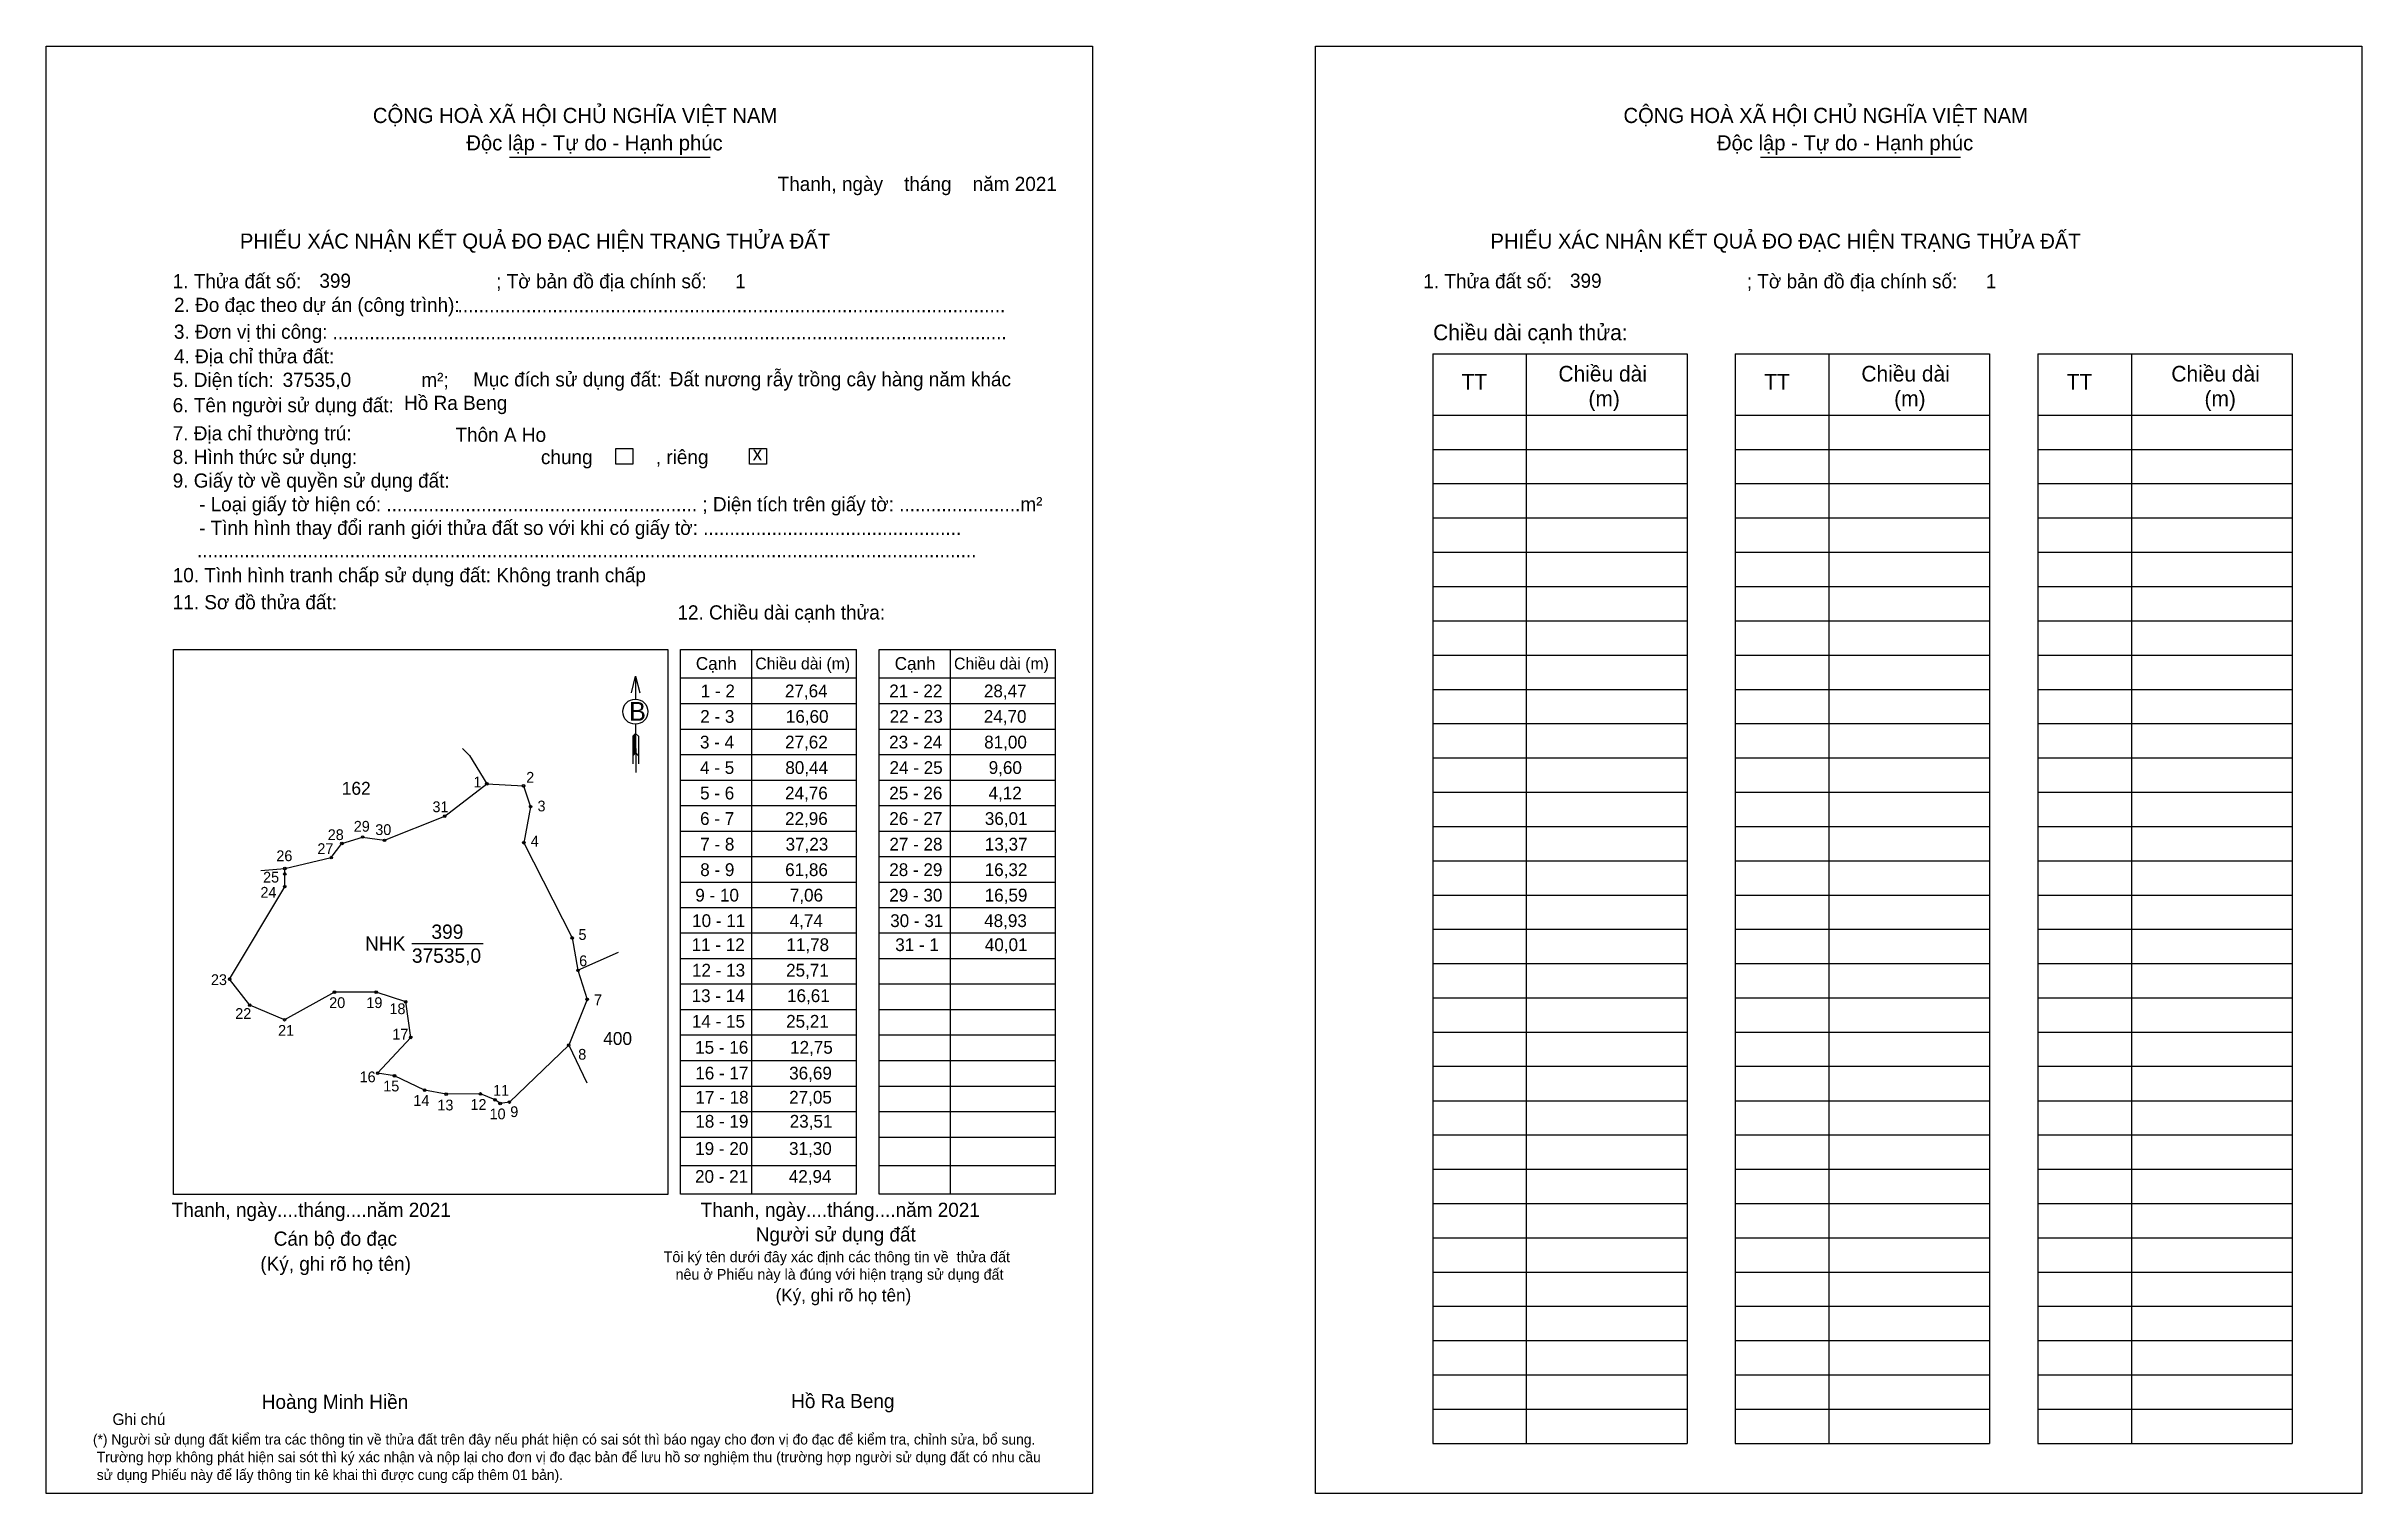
# Model space of a CAD drawing. Extents: x 545564 to 547309, y 1823674 to 1824764.
import ezdxf

# ---------------------------------------------------------------- set-up
doc = ezdxf.new("R2010")
doc.units = 0
for name, color, linetype in [('CanhThua', 7, 'Continuous'), ('kqddKhungInTrang1', 7, 'Continuous'), ('kqddKhungInTrang2', 7, 'Continuous'), ('kqddNoiDung', 7, 'Continuous'), ('kqddTemplate', 7, 'Continuous'), ('MocDinhThua', 7, 'Continuous'), ('NhanDiaChinhThua', 7, 'Continuous'), ('NhanTuCan', 7, 'Continuous'), ('RauThua', 7, 'Continuous'), ('SoHieuDinhThua', 7, 'Continuous')]:
    doc.layers.add(name, color=color, linetype=linetype)

msp = doc.modelspace()

# ---------------------------------------------------------------- linework, layer by layer
at = {"layer": 'CanhThua'}
for p, q in [((545864.6, 1824184.6), (545896.4, 1824208.9)), ((545896.4, 1824208.9), (545924, 1824207.4)), ((545924, 1824207.4), (545929.3, 1824191.7)), ((545819.2, 1824166.4), (545864.6, 1824184.6)), ((545929.3, 1824191.7), (545924.2, 1824164.6)), ((545779.2, 1824153.4), (545787.2, 1824164)), ((545787.2, 1824164), (545802.8, 1824168.9)), ((545802.8, 1824168.9), (545819.2, 1824166.4)), ((545924.2, 1824164.6), (545960.6, 1824092.9)), ((545744.1, 1824145.2), (545779.2, 1824153.4)), ((545744.1, 1824141.1), (545744.1, 1824145.2)), ((545744.1, 1824131.5), (545744.1, 1824141.1)), ((545702.6, 1824061.9), (545744.1, 1824131.5)), ((545960.6, 1824092.9), (545965, 1824068.5)), ((545717.7, 1824042.3), (545702.6, 1824061.9)), ((545965, 1824068.5), (545971.9, 1824046.6)), ((545744, 1824031.3), (545717.7, 1824042.3)), ((545781.6, 1824052), (545744, 1824031.3)), ((545812.9, 1824052.1), (545781.6, 1824052)), ((545835.2, 1824044.8), (545812.9, 1824052.1)), ((545839, 1824018), (545835.2, 1824044.8)), ((545971.9, 1824046.6), (545958, 1824012.1)), ((545814.1, 1823991), (545839, 1824018)), ((545958, 1824012.1), (545913.3, 1823969.3)), ((545826.8, 1823989.1), (545814.1, 1823991)), ((545849.5, 1823978.2), (545826.8, 1823989.1)), ((545865.8, 1823975.2), (545849.5, 1823978.2)), ((545891.5, 1823975.4), (545865.8, 1823975.2)), ((545902.5, 1823971), (545891.5, 1823975.4)), ((545906.3, 1823968.2), (545902.5, 1823971)), ((545913.3, 1823969.3), (545906.3, 1823968.2))]:
    msp.add_line(p, q, dxfattribs=at)
at = {"layer": 'kqddKhungInTrang1'}
msp.add_lwpolyline([(545564.5, 1824764.4), (546352.5, 1824764.4), (546352.5, 1823674.4), (545564.5, 1823674.4)], close=True, dxfattribs=at)
at = {"layer": 'kqddKhungInTrang2'}
msp.add_lwpolyline([(546520.6, 1824764.4), (547308.7, 1824764.4), (547308.7, 1823674.4), (546520.6, 1823674.4)], close=True, dxfattribs=at)
at = {"layer": 'kqddTemplate'}
for p, q in [((545913.5, 1824680.9), (546064.5, 1824680.9)), ((546855.7, 1824680.9), (547006.6, 1824680.9)), ((546608.9, 1824532.8), (546800.5, 1824532.8)), ((546608.9, 1824532.8), (546608.9, 1823712.2)), ((546679.4, 1824532.8), (546679.4, 1823712.2)), ((546800.5, 1824532.8), (546800.5, 1823712.2)), ((546836.8, 1824532.8), (546836.8, 1823712.2)), ((546836.8, 1824532.8), (547028.4, 1824532.8)), ((546907.3, 1824532.8), (546907.3, 1823712.2)), ((547028.4, 1824532.8), (547028.4, 1823712.2)), ((547064.7, 1824532.8), (547064.7, 1823712.2)), ((547064.7, 1824532.8), (547256.3, 1824532.8)), ((547135.2, 1824532.8), (547135.2, 1823712.2)), ((547256.3, 1824532.8), (547256.3, 1823712.2)), ((546608.9, 1824486.6), (546800.5, 1824486.6)), ((546836.8, 1824486.6), (547028.4, 1824486.6)), ((547064.7, 1824486.6), (547256.3, 1824486.6)), ((546608.9, 1824460.8), (546800.5, 1824460.8)), ((546836.8, 1824460.8), (547028.4, 1824460.8)), ((547064.7, 1824460.8), (547256.3, 1824460.8)), ((546608.9, 1824435), (546800.5, 1824435)), ((546836.8, 1824435), (547028.4, 1824435)), ((547064.7, 1824435), (547256.3, 1824435)), ((546608.9, 1824409.2), (546800.5, 1824409.2)), ((546836.8, 1824409.2), (547028.4, 1824409.2)), ((547064.7, 1824409.2), (547256.3, 1824409.2)), ((546608.9, 1824383.3), (546800.5, 1824383.3)), ((546836.8, 1824383.3), (547028.4, 1824383.3)), ((547064.7, 1824383.3), (547256.3, 1824383.3)), ((546608.9, 1824357.5), (546800.5, 1824357.5)), ((546836.8, 1824357.5), (547028.4, 1824357.5)), ((547064.7, 1824357.5), (547256.3, 1824357.5)), ((546608.9, 1824331.7), (546800.5, 1824331.7)), ((546836.8, 1824331.7), (547028.4, 1824331.7)), ((547064.7, 1824331.7), (547256.3, 1824331.7)), ((546042.2, 1824310.1), (546174.9, 1824310.1)), ((546042.2, 1823900), (546042.2, 1824310.1)), ((546095.6, 1824310.1), (546095.6, 1823900)), ((546174.9, 1823900), (546174.9, 1824310.1)), ((546191.9, 1824310.1), (546324.7, 1824310.1)), ((546191.9, 1823900), (546191.9, 1824310.1)), ((546245.3, 1824310.1), (546245.3, 1823900)), ((546324.7, 1823900), (546324.7, 1824310.1)), ((546608.9, 1824305.9), (546800.5, 1824305.9)), ((546836.8, 1824305.9), (547028.4, 1824305.9)), ((547064.7, 1824305.9), (547256.3, 1824305.9)), ((546008.4, 1824290), (546008.4, 1824272.8)), ((546042.2, 1824288.7), (546174.9, 1824288.7)), ((546191.9, 1824288.7), (546324.7, 1824288.7)), ((546608.9, 1824280.1), (546800.5, 1824280.1)), ((546836.8, 1824280.1), (547028.4, 1824280.1)), ((547064.7, 1824280.1), (547256.3, 1824280.1)), ((546042.2, 1824269.4), (546174.9, 1824269.4)), ((546191.9, 1824269.4), (546324.7, 1824269.4)), ((546008.4, 1824246.9), (546006.2, 1824244.8)), ((546008.4, 1824245.9), (546006.2, 1824243.8)), ((546008.4, 1824244.9), (546006.2, 1824242.8)), ((546006.2, 1824244.8), (546006.2, 1824224)), ((546008.4, 1824253.8), (546008.5, 1824217.6)), ((546008.4, 1824246.9), (546010.7, 1824244.8)), ((546010.7, 1824244.8), (546010.7, 1824224)), ((546042.2, 1824250.2), (546174.9, 1824250.2)), ((546191.9, 1824250.2), (546324.7, 1824250.2)), ((546608.9, 1824254.3), (546800.5, 1824254.3)), ((546836.8, 1824254.3), (547028.4, 1824254.3)), ((547064.7, 1824254.3), (547256.3, 1824254.3)), ((546008.4, 1824243.9), (546006.2, 1824241.8)), ((546008.4, 1824243), (546006.2, 1824240.8)), ((546008.4, 1824242), (546006.2, 1824239.9)), ((546008.4, 1824241), (546006.2, 1824238.9)), ((546008.4, 1824240), (546006.2, 1824237.9)), ((546008.4, 1824239), (546006.2, 1824236.9)), ((546008.4, 1824238.1), (546006.2, 1824235.9)), ((546008.4, 1824237.1), (546006.2, 1824234.9)), ((546008.4, 1824236.1), (546006.2, 1824234)), ((546008.4, 1824235.1), (546006.2, 1824233)), ((546008.4, 1824234.1), (546006.2, 1824232)), ((546008.5, 1824233.1), (546006.2, 1824231)), ((546008.5, 1824232.2), (546006.2, 1824230)), ((546008.5, 1824232.2), (546010.7, 1824230)), ((546042.2, 1824231), (546174.9, 1824231)), ((546191.9, 1824231), (546324.7, 1824231)), ((546608.9, 1824228.5), (546800.5, 1824228.5)), ((546836.8, 1824228.5), (547028.4, 1824228.5)), ((547064.7, 1824228.5), (547256.3, 1824228.5)), ((546042.2, 1824211.8), (546174.9, 1824211.8)), ((546191.9, 1824211.8), (546324.7, 1824211.8)), ((546042.2, 1824192.6), (546174.9, 1824192.6)), ((546191.9, 1824192.6), (546324.7, 1824192.6)), ((546608.9, 1824202.7), (546800.5, 1824202.7)), ((546836.8, 1824202.7), (547028.4, 1824202.7)), ((547064.7, 1824202.7), (547256.3, 1824202.7)), ((546608.9, 1824176.8), (546800.5, 1824176.8)), ((546836.8, 1824176.8), (547028.4, 1824176.8)), ((547064.7, 1824176.8), (547256.3, 1824176.8)), ((546042.2, 1824173.3), (546174.9, 1824173.3)), ((546191.9, 1824173.3), (546324.7, 1824173.3)), ((546042.2, 1824154.1), (546174.9, 1824154.1)), ((546191.9, 1824154.1), (546324.7, 1824154.1)), ((546608.9, 1824151), (546800.5, 1824151)), ((546836.8, 1824151), (547028.4, 1824151)), ((547064.7, 1824151), (547256.3, 1824151)), ((546042.2, 1824134.9), (546174.9, 1824134.9)), ((546191.9, 1824134.9), (546324.7, 1824134.9)), ((546608.9, 1824125.2), (546800.5, 1824125.2)), ((546836.8, 1824125.2), (547028.4, 1824125.2)), ((547064.7, 1824125.2), (547256.3, 1824125.2)), ((546042.2, 1824115.7), (546174.9, 1824115.7)), ((546191.9, 1824115.7), (546324.7, 1824115.7)), ((546174.9, 1824096.4), (546042.2, 1824096.4)), ((546324.7, 1824096.4), (546191.9, 1824096.4)), ((546608.9, 1824099.4), (546800.5, 1824099.4)), ((546836.8, 1824099.4), (547028.4, 1824099.4)), ((547064.7, 1824099.4), (547256.3, 1824099.4)), ((546174.9, 1824077.2), (546042.2, 1824077.2)), ((546324.7, 1824077.2), (546191.9, 1824077.2)), ((546608.9, 1824073.6), (546800.5, 1824073.6)), ((546836.8, 1824073.6), (547028.4, 1824073.6)), ((547064.7, 1824073.6), (547256.3, 1824073.6)), ((546174.9, 1824058), (546042.2, 1824058)), ((546324.7, 1824058), (546191.9, 1824058)), ((546174.9, 1824038.8), (546042.2, 1824038.8)), ((546324.7, 1824038.8), (546191.9, 1824038.8)), ((546608.9, 1824047.8), (546800.5, 1824047.8)), ((546836.8, 1824047.8), (547028.4, 1824047.8)), ((547064.7, 1824047.8), (547256.3, 1824047.8)), ((546174.9, 1824019.6), (546042.2, 1824019.6)), ((546324.7, 1824019.6), (546191.9, 1824019.6)), ((546608.9, 1824022), (546800.5, 1824022)), ((546836.8, 1824022), (547028.4, 1824022)), ((547064.7, 1824022), (547256.3, 1824022)), ((546174.9, 1824000.3), (546042.2, 1824000.3)), ((546324.7, 1824000.3), (546191.9, 1824000.3)), ((546608.9, 1823996.2), (546800.5, 1823996.2)), ((546836.8, 1823996.2), (547028.4, 1823996.2)), ((547064.7, 1823996.2), (547256.3, 1823996.2)), ((546174.9, 1823981.1), (546042.2, 1823981.1)), ((546324.7, 1823981.1), (546191.9, 1823981.1)), ((546608.9, 1823970.3), (546800.5, 1823970.3)), ((546836.8, 1823970.3), (547028.4, 1823970.3)), ((547064.7, 1823970.3), (547256.3, 1823970.3)), ((546174.9, 1823961.9), (546042.2, 1823961.9)), ((546324.7, 1823961.9), (546191.9, 1823961.9)), ((546174.9, 1823942.7), (546042.2, 1823942.7)), ((546324.7, 1823942.7), (546191.9, 1823942.7)), ((546608.9, 1823944.5), (546800.5, 1823944.5)), ((546836.8, 1823944.5), (547028.4, 1823944.5)), ((547064.7, 1823944.5), (547256.3, 1823944.5)), ((546174.9, 1823921.3), (546042.2, 1823921.3)), ((546324.7, 1823921.3), (546191.9, 1823921.3)), ((546608.9, 1823918.7), (546800.5, 1823918.7)), ((546836.8, 1823918.7), (547028.4, 1823918.7)), ((547064.7, 1823918.7), (547256.3, 1823918.7)), ((546174.9, 1823900), (546042.2, 1823900)), ((546324.7, 1823900), (546191.9, 1823900)), ((546608.9, 1823892.9), (546800.5, 1823892.9)), ((546836.8, 1823892.9), (547028.4, 1823892.9)), ((547064.7, 1823892.9), (547256.3, 1823892.9)), ((546608.9, 1823867.1), (546800.5, 1823867.1)), ((546836.8, 1823867.1), (547028.4, 1823867.1)), ((547064.7, 1823867.1), (547256.3, 1823867.1)), ((546608.9, 1823841.3), (546800.5, 1823841.3)), ((546836.8, 1823841.3), (547028.4, 1823841.3)), ((547064.7, 1823841.3), (547256.3, 1823841.3)), ((546608.9, 1823815.5), (546800.5, 1823815.5)), ((546836.8, 1823815.5), (547028.4, 1823815.5)), ((547064.7, 1823815.5), (547256.3, 1823815.5)), ((546608.9, 1823789.7), (546800.5, 1823789.7)), ((546836.8, 1823789.7), (547028.4, 1823789.7)), ((547064.7, 1823789.7), (547256.3, 1823789.7)), ((546608.9, 1823763.8), (546800.5, 1823763.8)), ((546836.8, 1823763.8), (547028.4, 1823763.8)), ((547064.7, 1823763.8), (547256.3, 1823763.8)), ((546608.9, 1823738), (546800.5, 1823738)), ((546836.8, 1823738), (547028.4, 1823738)), ((547064.7, 1823738), (547256.3, 1823738)), ((546608.9, 1823712.2), (546800.5, 1823712.2)), ((546836.8, 1823712.2), (547028.4, 1823712.2)), ((547064.7, 1823712.2), (547256.3, 1823712.2))]:
    msp.add_line(p, q, dxfattribs=at)
for points in [[(545993.4, 1824461.6), (546006.2, 1824461.6), (546006.2, 1824449.7), (545993.4, 1824449.7)], [(546094.3, 1824461.6), (546107.1, 1824461.6), (546107.1, 1824449.7), (546094.3, 1824449.7)], [(545660.4, 1824310.1), (546032.7, 1824310.1), (546032.7, 1823899.6), (545660.4, 1823899.6)]]:
    msp.add_lwpolyline(points, close=True, dxfattribs=at)
msp.add_lwpolyline([(546005.3, 1824277.5), (546008.4, 1824290), (546011.5, 1824277.5)], dxfattribs=at)
msp.add_circle((546008.2, 1824263.3), 9.46, dxfattribs=at)
at = {"layer": 'MocDinhThua'}
for centre in [(545896.4, 1824208.9), (545924, 1824207.4), (545929.3, 1824191.7), (545864.6, 1824184.6), (545787.2, 1824164), (545802.8, 1824168.9), (545819.2, 1824166.4), (545924.2, 1824164.6), (545744.1, 1824145.2), (545744.1, 1824141.1), (545779.2, 1824153.4), (545744.1, 1824131.5), (545960.6, 1824092.9), (545702.6, 1824061.9), (545781.6, 1824052), (545812.9, 1824052.1), (545965, 1824068.5), (545717.7, 1824042.3), (545835.2, 1824044.8), (545971.9, 1824046.6), (545744, 1824031.3), (545839, 1824018), (545958, 1824012.1), (545814.1, 1823991), (545826.8, 1823989.1), (545849.5, 1823978.2), (545865.8, 1823975.2), (545891.5, 1823975.4), (545902.5, 1823971), (545906.3, 1823968.2), (545913.3, 1823969.3)]:
    msp.add_circle(centre, 0.974, dxfattribs=at)
at = {"layer": 'NhanDiaChinhThua'}
msp.add_line((545839.9, 1824088.6), (545893.6, 1824088.6), dxfattribs=at)
at = {"layer": 'RauThua'}
for p, q in [((545878.1, 1824235.6), (545883.2, 1824230.2)), ((545883.2, 1824230.2), (545896.4, 1824208.9)), ((545726.1, 1824143.7), (545744.1, 1824145.2)), ((545965, 1824068.5), (545995.5, 1824082.2)), ((545958, 1824012.1), (545971.7, 1823983.7))]:
    msp.add_line(p, q, dxfattribs=at)

# ---------------------------------------------------------------- texts
at = {"layer": 'kqddNoiDung'}
for s, height, p in [('Thanh, ngày    tháng    năm 2021  ', 10.679, (546115.4, 1824655.4)), ('399', 10.68, (545770.2, 1824582.5)), ('399', 10.68, (546712.3, 1824582.5)), ('1', 10.7, (546083.4, 1824582.1)), ('1', 10.7, (547025.5, 1824582.1)), ('........................................................................................................', 10.6789, (545874.3, 1824564.1)), ('................................................................................................................................', 10.6789, (545780.1, 1824543.8)), ('37535,0', 10.68, (545742.5, 1824507.9)), ('Đất nương rẫy trồng cây hàng năm khác', 10.679, (546034.1, 1824508.3)), ('Hồ Ra Beng', 10.68, (545834, 1824490.5)), ('Thôn A Ho', 10.68, (545872.7, 1824466.5)), ('x', 10.7, (546096.6, 1824452.5)), ('1 - 2', 9.61, (546057.5, 1824274.1)), ('27,64', 9.61, (546120.9, 1824274.1)), ('21 - 22', 9.61, (546199.5, 1824274.1)), ('28,47', 9.61, (546270.8, 1824274.1)), ('2 - 3', 9.61, (546057.1, 1824254.9)), ('16,60', 9.61, (546121.6, 1824254.9)), ('22 - 23', 9.61, (546199.8, 1824254.9)), ('24,70', 9.61, (546270.7, 1824254.9)), ('3 - 4', 9.61, (546056.9, 1824235.6)), ('27,62', 9.61, (546121, 1824235.6)), ('23 - 24', 9.61, (546199.4, 1824235.6)), ('81,00', 9.61, (546271, 1824235.6)), ('4 - 5', 9.61, (546057, 1824216.4)), ('80,44', 9.61, (546121.2, 1824216.4)), ('24 - 25', 9.61, (546199.7, 1824216.4)), ('9,60', 9.61, (546274.4, 1824216.4)), ('5 - 6', 9.61, (546057, 1824197.2)), ('24,76', 9.61, (546121, 1824197.2)), ('25 - 26', 9.61, (546199.5, 1824197.2)), ('4,12', 9.61, (546274.3, 1824197.2)), ('6 - 7', 9.61, (546057, 1824178)), ('22,96', 9.61, (546121, 1824178)), ('26 - 27', 9.61, (546199.5, 1824178)), ('36,01', 9.61, (546271.5, 1824178)), ('7 - 8', 9.61, (546057.1, 1824158.7)), ('37,23', 9.61, (546121.4, 1824158.7)), ('27 - 28', 9.61, (546199.6, 1824158.7)), ('13,37', 9.61, (546271.5, 1824158.7)), ('8 - 9', 9.61, (546057.1, 1824139.5)), ('61,86', 9.61, (546121.1, 1824139.5)), ('28 - 29', 9.61, (546199.5, 1824139.5)), ('16,32', 9.61, (546271.4, 1824139.5)), ('9 - 10', 9.61, (546053.4, 1824120.3)), ('7,06', 9.61, (546124.6, 1824120.3)), ('29 - 30', 9.61, (546199.5, 1824120.3)), ('16,59', 9.61, (546271.4, 1824120.3)), ('10 - 11', 9.61, (546051, 1824101.1)), ('4,74', 9.61, (546124.5, 1824101.1)), ('30 - 31', 9.61, (546200.2, 1824101.1)), ('48,93', 9.61, (546271, 1824101.1)), ('11 - 12', 9.61, (546050.6, 1824083)), ('11,78', 9.61, (546122, 1824083)), ('31 - 1', 9.61, (546204, 1824083)), ('40,01', 9.61, (546271.5, 1824083)), ('12 - 13', 9.61, (546050.9, 1824063.8)), ('25,71', 9.61, (546121.8, 1824063.8)), ('13 - 14', 9.61, (546050.6, 1824044.6)), ('16,61', 9.61, (546122.5, 1824044.6)), ('14 - 15', 9.61, (546050.8, 1824025.3)), ('25,21', 9.61, (546121.8, 1824025.3)), ('15 - 16', 9.61, (546053.3, 1824005.7)), ('12,75', 9.61, (546124.8, 1824005.7)), ('16 - 17', 9.61, (546053.4, 1823986.3)), ('36,69', 9.61, (546124.1, 1823986.3)), ('17 - 18', 9.61, (546053.5, 1823968.1)), ('27,05', 9.61, (546124.1, 1823968.1)), ('18 - 19', 9.61, (546053.4, 1823950)), ('23,51', 9.61, (546124.5, 1823950)), ('19 - 20', 9.61, (546053.3, 1823929.5)), ('31,30', 9.61, (546124, 1823929.5)), ('20 - 21', 9.61, (546053.2, 1823908.5)), ('42,94', 9.61, (546123.8, 1823908.5)), ('Thanh, ngày....tháng....năm 2021', 10.679, (545658.9, 1823882.8)), ('Thanh, ngày....tháng....năm 2021', 10.679, (546057.4, 1823882.8)), ('Hồ Ra Beng', 10.68, (546125.6, 1823738.8))]:
    msp.add_text(s, height=height, dxfattribs=at).set_placement(p)
at = {"layer": 'kqddTemplate'}
for s, height, p in [('CỘNG HOÀ XÃ HỘI CHỦ NGHĨA VIỆT NAM', 11.391, (545810.5, 1824706.6)), ('CỘNG HOÀ XÃ HỘI CHỦ NGHĨA VIỆT NAM', 11.391, (546752.6, 1824706.6)), ('Độc lập - Tự do - Hạnh phúc', 11.391, (545880.9, 1824686)), ('Độc lập - Tự do - Hạnh phúc', 11.391, (546823, 1824686)), ('PHIẾU XÁC NHẬN KẾT QUẢ ĐO ĐẠC HIỆN TRẠNG THỬA ĐẤT', 11.391, (545710.3, 1824612)), ('PHIẾU XÁC NHẬN KẾT QUẢ ĐO ĐẠC HIỆN TRẠNG THỬA ĐẤT', 11.391, (546652.4, 1824612)), ('1. Thửa đất số:                                     ; Tờ bản đồ địa chính số:', 10.679, (545659.7, 1824582.1)), ('1. Thửa đất số:                                     ; Tờ bản đồ địa chính số:', 10.679, (546601.8, 1824582.1)), ('2. Đo đạc theo dự án (công trình): ', 10.679, (545660.7, 1824564.3)), ('3. Đơn vị thi công: ', 10.679, (545660.6, 1824544.1)), ('Chiều dài cạnh thửa:', 11.8, (546609.2, 1824543)), ('4. Địa chỉ thửa đất:', 10.679, (545660.7, 1824525.6)), ('Chiều dài', 11.8, (546703.6, 1824511.9)), ('Chiều dài', 11.8, (546931.8, 1824511.9)), ('Chiều dài', 11.8, (547165.3, 1824511.9)), ('5. Diện tích:                            m²; ', 10.679, (545659.7, 1824507.8)), ('Mục đích sử dụng đất:', 10.679, (545886, 1824508.2)), ('TT', 11.8, (546630.6, 1824505.9)), ('TT', 11.8, (546858.6, 1824505.9)), ('TT', 11.8, (547086.5, 1824505.9)), ('6. Tên người sử dụng đất:', 10.679, (545659.7, 1824488.8)), ('(m)', 11.8, (546726.2, 1824493.2)), ('(m)', 11.8, (546956.5, 1824493.2)), ('(m)', 11.8, (547190.3, 1824493.2)), ('7. Địa chỉ thường trú:', 10.679, (545659.7, 1824467.6)), ('8. Hình thức sử dụng:', 10.679, (545659.7, 1824449.8)), ('chung            , riêng', 10.679, (545937.1, 1824449.7)), ('9. Giấy tờ về quyền sử dụng đất:', 10.679, (545659.7, 1824432)), ('     - Loại giấy tờ hiện có: ........................................................... ; Diện tích trên giấy tờ: .......................m²', 10.6789, (545659.7, 1824414.2)), ('     - Tình hình thay đổi ranh giới thửa đất so với khi có giấy tờ: .................................................', 10.6789, (545659.7, 1824396.4)), ('10. Tình hình tranh chấp sử dụng đất: Không tranh chấp', 10.679, (545659.7, 1824360.8)), ('....................................................................................................................................................', 10.6789, (545678, 1824379.5)), ('11. Sơ đồ thửa đất:', 10.679, (545659.7, 1824340.4)), ('12. Chiều dài cạnh thửa:', 10.679, (546039.9, 1824332.7)), ('Cạnh', 9.61, (546053.8, 1824294.8)), ('Chiều dài (m)', 8.899, (546098.6, 1824295.1)), ('Cạnh', 9.61, (546203.6, 1824294.8)), ('Chiều dài (m)', 8.899, (546248.3, 1824295.1)), ('B', 14.2, (546003.5, 1824256.4)), ('Cán bộ đo đạc', 10.679, (545735.8, 1823861.1)), ('Người sử dụng đất', 10.679, (546098.9, 1823864.3)), ('(Ký, ghi rõ họ tên)', 10.679, (545725.7, 1823842.2)), ('Tôi ký tên dưới đây xác định các thông tin về  thửa đất ', 8.073, (546029.5, 1823848.7)), ('nêu ở Phiếu này là đúng với hiện trạng sử dụng đất', 8.073, (546038.5, 1823835.5)), ('(Ký, ghi rõ họ tên)', 9.611, (546113.9, 1823819.1)), ('Hoàng Minh Hiền', 10.679, (545726.8, 1823738.2)), ('Ghi chú', 8.65, (545614.3, 1823726.1)), ('(*) Người sử dụng đất kiểm tra các thông tin về thửa đất trên đây nếu phát hiện có sai sót thì báo ngay cho đơn vị đo đạc để kiểm tra, chỉnh sửa, bổ sung.', 7.7849, (545599.6, 1823711.4)), (' Trường hợp không phát hiện sai sót thì ký xác nhận và nộp lại cho đơn vị đo đạc bản để lưu hồ sơ nghiệm thu (trường hợp người sử dụng đất có nhu cầu', 7.7849, (545599.6, 1823698.1)), (' sử dụng Phiếu này để lấy thông tin kê khai thì được cung cấp thêm 01 bản).', 7.785, (545599.6, 1823684.7))]:
    msp.add_text(s, height=height, dxfattribs=at).set_placement(p)
at = {"layer": 'NhanDiaChinhThua'}
for s, p in [('NHK', (545804.6, 1824083.2)), ('399', (545854.6, 1824092.2)), ('37535,0', (545839.9, 1824074.2))]:
    msp.add_text(s, height=10.78, dxfattribs=at).set_placement(p)
at = {"layer": 'NhanTuCan'}
for s, p in [('162', (545787.1, 1824200.7)), ('400', (545984, 1824012.3))]:
    msp.add_text(s, height=9.74, dxfattribs=at).set_placement(p)
at = {"layer": 'SoHieuDinhThua'}
for s, p in [('1', (545886.3, 1824206.3)), ('2', (545926, 1824209.8)), ('31', (545855.4, 1824187.6)), ('3', (545934.5, 1824188.2)), ('28', (545776.5, 1824166.6)), ('29', (545796.1, 1824172.9)), ('30', (545812.3, 1824170.4)), ('26', (545737.8, 1824150.7)), ('27', (545768.7, 1824156.1)), ('4', (545929.4, 1824161.7)), ('25', (545727.8, 1824134.6)), ('24', (545725.8, 1824123.2)), ('5', (545965.4, 1824091.4)), ('6', (545965.9, 1824071.6)), ('23', (545688.5, 1824057.4)), ('22', (545706.8, 1824031.9)), ('20', (545777.6, 1824040.1)), ('19', (545805.6, 1824040.1)), ('18', (545823, 1824035.5)), ('7', (545977.1, 1824042.2)), ('21', (545739.1, 1824019.2)), ('17', (545825.2, 1824016.4)), ('8', (545965.2, 1824001.2)), ('16', (545800.5, 1823984.2)), ('15', (545818.3, 1823977.3)), ('14', (545841, 1823966.4)), ('13', (545859.1, 1823963)), ('12', (545884, 1823963.4)), ('11', (545901.1, 1823974.1)), ('9', (545914, 1823958)), ('10', (545898.4, 1823956.3))]:
    msp.add_text(s, height=8.11, dxfattribs=at).set_placement(p)

doc.saveas('drawing.dxf')
